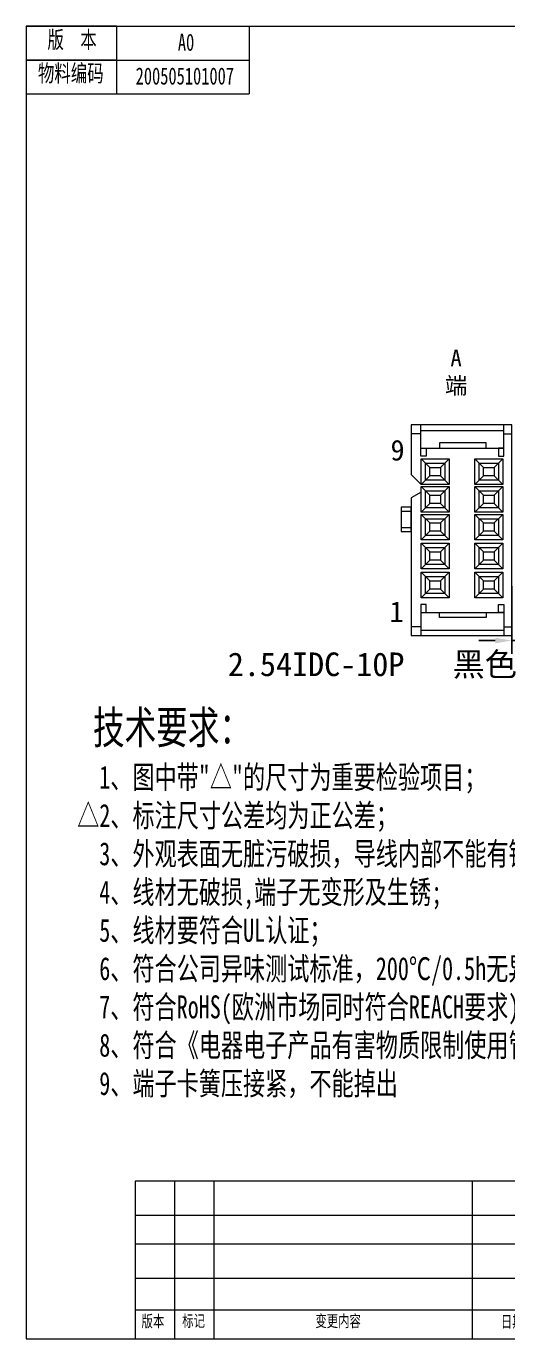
# Model space of a CAD drawing. Header units: millimetres. Extents: x -293 to 5666, y -3485 to 352.
# Drawn here: x 103.1 to 176.6, y -912 to -712 of the extents above; entities that cross this region are included whole.
import ezdxf

# ---------------------------------------------------------------- set-up
doc = ezdxf.new("R2010")
doc.units = ezdxf.units.MM
doc.header["$PDSIZE"] = -1
doc.layers.get('0').update_dxf_attribs({"lineweight": 18})
doc.styles.add('SLDTEXTSTYLE0', font='')
doc.styles.add('SLDTEXTSTYLE1', font='')
doc.styles.add('SLDTEXTSTYLE26', font='txt.shx', dxfattribs={"width": 0.6, "bigfont": 'bigfont.shx'})
doc.styles.get("Standard").update_dxf_attribs({"font": ''})
doc.styles.get('SLDTEXTSTYLE0').set_extended_font_data('汉仪长仿宋体')
doc.styles.get('SLDTEXTSTYLE1').set_extended_font_data('汉仪长仿宋体')
doc.styles.get('Standard').set_extended_font_data('FangSong')
doc.dimstyles.new('ISO-25', dxfattribs={"dimtxt": 2.5, "dimasz": 2.5, "dimexe": 1.25, "dimexo": 0.625, "dimtad": 1, "dimtxsty": 'Standard', "dimcen": 2.5, "dimdle": 5, "dimadec": 0, "dimazin": 0, "dimtfac": 1, "dimtmove": 0, "dimatfit": 3, "dimfxl": 1, "dimarcsym": 0})

# ---------------------------------------------------------------- blocks, each defined once
blk = doc.blocks.new('*D1122')
at = {"color": 0, "lineweight": -2, "transparency": 16777216}
for p, q in [((177.2, -797.31), (177.2, -807.59)), ((183.71, -797.31), (183.71, -807.59)), ((174.7, -805.59), (172.2, -805.59)), ((177.2, -805.59), (183.71, -805.59)), ((188.71, -805.59), (186.21, -805.59)), ((204.99, -805.59), (188.71, -805.59))]:
    blk.add_line(p, q, dxfattribs=at)
at = {"color": 0, "transparency": 16777216}
for points in [[(174.7, -806.01), (174.7, -805.17), (177.2, -805.59)], [(186.21, -805.17), (186.21, -806.01), (183.71, -805.59)]]:
    blk.add_solid(points, dxfattribs=at)
at = {"layer": 'Defpoints', "color": 0, "transparency": 16777216}
for p in [(177.2, -797.31), (183.71, -797.31), (183.71, -805.59)]:
    blk.add_point(p, dxfattribs=at)
at = {"color": 0, "transparency": 16777216, "insert": (197.61, -802.3), "char_height": 3.5, "attachment_point": 5}
blk.add_mtext('\\A1;10+2mm', dxfattribs=at)

msp = doc.modelspace()

# ---------------------------------------------------------------- linework, layer by layer
at = {"lineweight": 13}
for p, q in [((116.8905, -711.9805), (103.1405, -711.9805)), ((116.8905, -711.9805), (116.8905, -717.1544)), ((116.8905, -717.1544), (103.1405, -717.1544))]:
    msp.add_line(p, q, dxfattribs=at)
at = {"color": 7, "lineweight": 13}
for p, q in [((103.1405, -711.9805), (380.1405, -711.9805)), ((103.1405, -711.9805), (103.1405, -911.9805)), ((116.8905, -711.9805), (116.8905, -722.2997)), ((137.1336, -711.9805), (137.1336, -722.2997)), ((103.1405, -717.1544), (137.1336, -717.1544)), ((103.1405, -722.2997), (137.1336, -722.2997)), ((119.7412, -887.9805), (119.7412, -911.9805)), ((245.1405, -887.9805), (119.7412, -887.9805)), ((125.7412, -887.9805), (125.7412, -911.9805)), ((131.7412, -887.9805), (131.7412, -911.9805)), ((171.1547, -887.9805), (171.1547, -911.9805)), ((245.1405, -893.2017), (119.7412, -893.2017)), ((183.1405, -897.5805), (119.7412, -897.5805)), ((183.1405, -907.6017), (119.7412, -907.6017)), ((103.1405, -911.9805), (380.1405, -911.9805)), ((119.7412, -911.9805), (183.1405, -911.9805))]:
    msp.add_line(p, q, dxfattribs=at)
at = {"lineweight": 15}
for p, q in [((163.3777, -777.9147), (164.6913, -779.2282)), ((166.329, -779.2282), (167.6425, -777.9147)), ((167.6425, -777.9147), (167.6425, -781.8075)), ((171.5677, -777.9147), (172.8813, -779.2282)), ((174.519, -779.2282), (175.8325, -777.9147)), ((175.8325, -777.9147), (175.8325, -781.8075)), ((164.6913, -779.2282), (166.329, -779.2282)), ((172.8813, -779.2282), (174.519, -779.2282)), ((163.3777, -781.8075), (161.8737, -780.3035)), ((163.3777, -781.8075), (164.6913, -780.494)), ((166.329, -780.494), (167.6425, -781.8075)), ((171.5677, -781.8075), (172.8813, -780.494)), ((174.519, -780.494), (175.8325, -781.8075)), ((163.3777, -782.9557), (161.8737, -783.8252)), ((163.3777, -782.112), (164.6913, -783.4256)), ((164.6913, -783.4256), (166.329, -783.4256)), ((166.329, -783.4256), (167.6425, -782.112)), ((167.6425, -782.112), (167.6425, -786.0049)), ((171.5677, -782.112), (172.8813, -783.4256)), ((172.8813, -783.4256), (174.519, -783.4256)), ((174.519, -783.4256), (175.8325, -782.112)), ((175.8325, -782.112), (175.8325, -786.0049)), ((160.328, -785.8892), (161.8737, -785.8892)), ((163.3777, -786.0049), (164.6913, -784.6913)), ((166.329, -784.6913), (167.6425, -786.0049)), ((171.5677, -786.0049), (172.8813, -784.6913)), ((174.519, -784.6913), (175.8325, -786.0049)), ((163.3777, -786.3609), (164.6913, -787.6745)), ((163.3777, -786.3609), (164.6913, -787.6745)), ((164.6913, -787.6745), (166.329, -787.6745)), ((164.6913, -787.6745), (166.329, -787.6745)), ((166.329, -787.6745), (167.6425, -786.3609)), ((166.329, -787.6745), (167.6425, -786.3609)), ((167.6425, -786.3609), (167.6425, -790.2538)), ((167.6425, -786.3609), (167.6425, -790.2538)), ((171.5677, -786.3609), (172.8813, -787.6745)), ((171.5677, -786.3609), (172.8813, -787.6745)), ((172.8813, -787.6745), (174.519, -787.6745)), ((172.8813, -787.6745), (174.519, -787.6745)), ((174.519, -787.6745), (175.8325, -786.3609)), ((174.519, -787.6745), (175.8325, -786.3609)), ((175.8325, -786.3609), (175.8325, -790.2538)), ((175.8325, -786.3609), (175.8325, -790.2538)), ((160.328, -788.3514), (161.8737, -788.3514)), ((163.3777, -790.2538), (164.6913, -788.9402)), ((163.3777, -790.2538), (164.6913, -788.9402)), ((166.329, -788.9402), (167.6425, -790.2538)), ((166.329, -788.9402), (167.6425, -790.2538)), ((171.5677, -790.2538), (172.8813, -788.9402)), ((171.5677, -790.2538), (172.8813, -788.9402)), ((174.519, -788.9402), (175.8325, -790.2538)), ((174.519, -788.9402), (175.8325, -790.2538)), ((163.3777, -790.7537), (164.6913, -792.0673)), ((163.3777, -790.7537), (164.6913, -792.0673)), ((163.3777, -790.7537), (164.6913, -792.0673)), ((166.329, -792.0673), (167.6425, -790.7537)), ((166.329, -792.0673), (167.6425, -790.7537)), ((166.329, -792.0673), (167.6425, -790.7537)), ((167.6425, -790.7537), (167.6425, -794.6466)), ((167.6425, -790.7537), (167.6425, -794.6466)), ((167.6425, -790.7537), (167.6425, -794.6466)), ((171.5677, -790.7537), (172.8813, -792.0673)), ((171.5677, -790.7537), (172.8813, -792.0673)), ((171.5677, -790.7537), (172.8813, -792.0673)), ((174.519, -792.0673), (175.8325, -790.7537)), ((174.519, -792.0673), (175.8325, -790.7537)), ((174.519, -792.0673), (175.8325, -790.7537)), ((175.8325, -790.7537), (175.8325, -794.6466)), ((175.8325, -790.7537), (175.8325, -794.6466)), ((175.8325, -790.7537), (175.8325, -794.6466)), ((163.3777, -794.6466), (164.6913, -793.333)), ((163.3777, -794.6466), (164.6913, -793.333)), ((163.3777, -794.6466), (164.6913, -793.333)), ((164.6913, -792.0673), (166.329, -792.0673)), ((164.6913, -792.0673), (166.329, -792.0673)), ((164.6913, -792.0673), (166.329, -792.0673)), ((166.329, -793.333), (167.6425, -794.6466)), ((166.329, -793.333), (167.6425, -794.6466)), ((166.329, -793.333), (167.6425, -794.6466)), ((171.5677, -794.6466), (172.8813, -793.333)), ((171.5677, -794.6466), (172.8813, -793.333)), ((171.5677, -794.6466), (172.8813, -793.333)), ((172.8813, -792.0673), (174.519, -792.0673)), ((172.8813, -792.0673), (174.519, -792.0673)), ((172.8813, -792.0673), (174.519, -792.0673)), ((174.519, -793.333), (175.8325, -794.6466)), ((174.519, -793.333), (175.8325, -794.6466)), ((174.519, -793.333), (175.8325, -794.6466)), ((163.3777, -795.1868), (164.6913, -796.5003)), ((166.329, -796.5003), (167.6425, -795.1868)), ((167.6425, -795.1868), (167.6425, -799.0796)), ((171.5677, -795.1868), (172.8813, -796.5003)), ((174.519, -796.5003), (175.8325, -795.1868)), ((175.8325, -795.1868), (175.8325, -799.0796)), ((163.3777, -799.0796), (164.6913, -797.7661)), ((164.6913, -796.5003), (166.329, -796.5003)), ((166.329, -797.7661), (167.6425, -799.0796)), ((171.5677, -799.0796), (172.8813, -797.7661)), ((172.8813, -796.5003), (174.519, -796.5003)), ((174.519, -797.7661), (175.8325, -799.0796))]:
    msp.add_line(p, q, dxfattribs=at)
at = {"color": 7, "linetype": 'Continuous', "lineweight": 13}
msp.add_line((183.1405, -902.8017), (119.7412, -902.8017), dxfattribs=at)
at = {"lineweight": 15}
for points in [[(161.8737, -804.8432), (177.2259, -804.8432), (177.2259, -772.7208), (161.8737, -772.7208), (161.8737, -780.3035)], [(163.3449, -776.2687), (163.3449, -772.7208)], [(163.3449, -773.5712), (175.9908, -773.5712)], [(164.1422, -776.2687), (175.9908, -776.2687), (175.9908, -772.7208)], [(163.3449, -774.0693), (161.8737, -774.0693)], [(175.9908, -774.0693), (177.2259, -774.0693)], [(161.8737, -783.8252), (161.8737, -804.8432)], [(163.3449, -801.2953), (163.3449, -804.8432)], [(164.1422, -801.2953), (175.9908, -801.2953), (175.9908, -804.8432)], [(163.3449, -803.4947), (161.8737, -803.4947)], [(163.3449, -803.9928), (175.9908, -803.9928)], [(175.9908, -803.4947), (177.2259, -803.4947)]]:
    msp.add_lwpolyline(points, dxfattribs=at)
for points in [[(166.1786, -776.2687), (173.2879, -776.2687), (173.2879, -775.4743), (166.1786, -775.4743)], [(163.3449, -776.2687), (164.1422, -776.2687), (164.1422, -777.489), (163.3449, -777.489)], [(163.3777, -777.9147), (167.6425, -777.9147), (167.6425, -781.8075), (163.3777, -781.8075)], [(171.5677, -777.9147), (175.8325, -777.9147), (175.8325, -781.8075), (171.5677, -781.8075)], [(175.9908, -776.2687), (175.1936, -776.2687), (175.1936, -777.489), (175.9908, -777.489)], [(164.0345, -778.5714), (166.9858, -778.5714), (166.9858, -781.1507), (164.0345, -781.1507)], [(164.6913, -779.2282), (166.329, -779.2282), (166.329, -780.494), (164.6913, -780.494)], [(172.2245, -778.5714), (175.1758, -778.5714), (175.1758, -781.1507), (172.2245, -781.1507)], [(172.8813, -779.2282), (174.519, -779.2282), (174.519, -780.494), (172.8813, -780.494)], [(163.3777, -782.112), (167.6425, -782.112), (167.6425, -786.0049), (163.3777, -786.0049)], [(164.0345, -782.7688), (166.9858, -782.7688), (166.9858, -785.3481), (164.0345, -785.3481)], [(164.6913, -783.4256), (166.329, -783.4256), (166.329, -784.6913), (164.6913, -784.6913)], [(171.5677, -782.112), (175.8325, -782.112), (175.8325, -786.0049), (171.5677, -786.0049)], [(172.2245, -782.7688), (175.1758, -782.7688), (175.1758, -785.3481), (172.2245, -785.3481)], [(172.8813, -783.4256), (174.519, -783.4256), (174.519, -784.6913), (172.8813, -784.6913)], [(161.8737, -785.2588), (160.328, -785.2588), (160.328, -788.964), (161.8737, -788.964)], [(163.3777, -786.3609), (167.6425, -786.3609), (167.6425, -790.2538), (163.3777, -790.2538)], [(163.3777, -786.3609), (167.6425, -786.3609), (167.6425, -790.2538), (163.3777, -790.2538)], [(164.0345, -787.0177), (166.9858, -787.0177), (166.9858, -789.597), (164.0345, -789.597)], [(164.0345, -787.0177), (166.9858, -787.0177), (166.9858, -789.597), (164.0345, -789.597)], [(164.6913, -787.6745), (166.329, -787.6745), (166.329, -788.9402), (164.6913, -788.9402)], [(164.6913, -787.6745), (166.329, -787.6745), (166.329, -788.9402), (164.6913, -788.9402)], [(171.5677, -786.3609), (175.8325, -786.3609), (175.8325, -790.2538), (171.5677, -790.2538)], [(171.5677, -786.3609), (175.8325, -786.3609), (175.8325, -790.2538), (171.5677, -790.2538)], [(172.2245, -787.0177), (175.1758, -787.0177), (175.1758, -789.597), (172.2245, -789.597)], [(172.2245, -787.0177), (175.1758, -787.0177), (175.1758, -789.597), (172.2245, -789.597)], [(172.8813, -787.6745), (174.519, -787.6745), (174.519, -788.9402), (172.8813, -788.9402)], [(172.8813, -787.6745), (174.519, -787.6745), (174.519, -788.9402), (172.8813, -788.9402)], [(163.3777, -790.7537), (167.6425, -790.7537), (167.6425, -794.6466), (163.3777, -794.6466)], [(163.3777, -790.7537), (167.6425, -790.7537), (167.6425, -794.6466), (163.3777, -794.6466)], [(163.3777, -790.7537), (167.6425, -790.7537), (167.6425, -794.6466), (163.3777, -794.6466)], [(164.0345, -791.4105), (166.9858, -791.4105), (166.9858, -793.9898), (164.0345, -793.9898)], [(164.0345, -791.4105), (166.9858, -791.4105), (166.9858, -793.9898), (164.0345, -793.9898)], [(164.0345, -791.4105), (166.9858, -791.4105), (166.9858, -793.9898), (164.0345, -793.9898)], [(171.5677, -790.7537), (175.8325, -790.7537), (175.8325, -794.6466), (171.5677, -794.6466)], [(171.5677, -790.7537), (175.8325, -790.7537), (175.8325, -794.6466), (171.5677, -794.6466)], [(171.5677, -790.7537), (175.8325, -790.7537), (175.8325, -794.6466), (171.5677, -794.6466)], [(172.2245, -791.4105), (175.1758, -791.4105), (175.1758, -793.9898), (172.2245, -793.9898)], [(172.2245, -791.4105), (175.1758, -791.4105), (175.1758, -793.9898), (172.2245, -793.9898)], [(172.2245, -791.4105), (175.1758, -791.4105), (175.1758, -793.9898), (172.2245, -793.9898)], [(164.6913, -792.0673), (166.329, -792.0673), (166.329, -793.333), (164.6913, -793.333)], [(164.6913, -792.0673), (166.329, -792.0673), (166.329, -793.333), (164.6913, -793.333)], [(164.6913, -792.0673), (166.329, -792.0673), (166.329, -793.333), (164.6913, -793.333)], [(172.8813, -792.0673), (174.519, -792.0673), (174.519, -793.333), (172.8813, -793.333)], [(172.8813, -792.0673), (174.519, -792.0673), (174.519, -793.333), (172.8813, -793.333)], [(172.8813, -792.0673), (174.519, -792.0673), (174.519, -793.333), (172.8813, -793.333)], [(163.3777, -795.1868), (167.6425, -795.1868), (167.6425, -799.0796), (163.3777, -799.0796)], [(164.0345, -795.8436), (166.9858, -795.8436), (166.9858, -798.4229), (164.0345, -798.4229)], [(171.5677, -795.1868), (175.8325, -795.1868), (175.8325, -799.0796), (171.5677, -799.0796)], [(172.2245, -795.8436), (175.1758, -795.8436), (175.1758, -798.4229), (172.2245, -798.4229)], [(164.6913, -796.5003), (166.329, -796.5003), (166.329, -797.7661), (164.6913, -797.7661)], [(172.8813, -796.5003), (174.519, -796.5003), (174.519, -797.7661), (172.8813, -797.7661)], [(163.3449, -801.2953), (164.1422, -801.2953), (164.1422, -800.075), (163.3449, -800.075)], [(166.1786, -801.2953), (173.2879, -801.2953), (173.2879, -802.0897), (166.1786, -802.0897)], [(175.9908, -801.2953), (175.1936, -801.2953), (175.1936, -800.075), (175.9908, -800.075)]]:
    msp.add_lwpolyline(points, close=True, dxfattribs=at)

# ---------------------------------------------------------------- texts
for s, insert, char_height, attachment_point, style in [('{\\fFangSong|b0|i0|c134|p49;\\W0.707;版  本}', (106.3793, -712.7224), 2.6, 1, 'SLDTEXTSTYLE26'), ('{\\fFangSong|b0|i0|c134|p49;\\W0.707;A0}', (127.5216, -713.1178), 2.6, 2, 'SLDTEXTSTYLE1'), ('{\\fFangSong|b0|i0|c134|p49;\\W0.707;物料编码}', (104.9285, -717.8327), 2.6, 1, 'SLDTEXTSTYLE0'), ('{\\fFangSong|b0|i0|c134|p49;\\W0.707;200505101007}', (127.3359, -718.2602), 2.6, 2, 'SLDTEXTSTYLE1'), ('{\\fFangSong|b0|i0|c134|p49;\\W0.707;版本}', (120.7278, -908.404), 1.8, 1, 'SLDTEXTSTYLE0'), ('{\\fFangSong|b0|i0|c134|p49;\\W0.707;标记}', (126.9376, -908.3545), 1.8, 1, 'SLDTEXTSTYLE0'), ('{\\fFangSong|b0|i0|c134|p49;\\W0.707;变更内容}', (147.25, -908.3758), 1.8, 1, 'SLDTEXTSTYLE0'), ('{\\fFangSong|b0|i0|c134|p49;\\W0.707;日期}', (175.5559, -908.4664), 1.8, 1, 'SLDTEXTSTYLE0')]:
    msp.add_mtext(s, dxfattribs=dict(insert=insert, char_height=char_height, attachment_point=attachment_point, style=style))
at = {"lineweight": 35, "insert": (240.3051, -728.7229), "char_height": 10, "width": 183.457219, "attachment_point": 5, "bg_fill": 2}
msp.add_mtext('{\\C1;屏幕线1}', dxfattribs=at)
at = {"lineweight": 15}
for s, width, gutter_width, insert, char_height, attachment_point in [('A端', 4.263651, 7, (168.7134, -764.7613), 2.52, 5), ('9', 0.928694, 0.7, (158.7149, -775.0045), 3.15, 1), ('1', 0.928694, 0.7, (158.56, -799.6081), 3.15, 1)]:
    msp.add_mtext_dynamic_manual_height_columns(s, width=width, gutter_width=gutter_width, heights=[0], dxfattribs=dict(at, insert=insert, char_height=char_height, attachment_point=attachment_point))
at = {"lineweight": 15, "insert": (133.8913, -807.4072), "char_height": 3.6, "width": 82.497598, "attachment_point": 1}
msp.add_mtext('2.54IDC-10P   {\\fSimSun|b0|i0|c255|p46;黑色}', dxfattribs=at)
at = {"lineweight": 13, "insert": (110.9164, -816.3202), "char_height": 5, "width": 145.804102, "attachment_point": 1}
msp.add_mtext('{\\W0.707;\\C0; 技术要求：\\P\\H0.7x;  1、图中带"△"的尺寸为重要检验项目；\\P△2、标注尺寸公差均为正公差；\\P  3、外观表面无脏污破损，导线内部不能有铜丝折断现象；\\P  4、线材无破损,端子无变形及生锈;\\P  5、线材要符合UL认证；\\P  6、符合公司异味测试标准，200℃/0.5h无异味；\\P  7、符合RoHS(欧洲市场同时符合REACH要求);\\P  8、符合《电器电子产品有害物质限制使用管理办法》；\\P  9\\fFangSong|b0|i0|c134|p49;、端子卡簧压接紧，不能掉出}', dxfattribs=at)

# ---------------------------------------------------------------- dimensions: what is measured, and where the dimension line sits
at = {"color": 0}
dim = msp.add_linear_dim(base=(183.7072, -805.5906), p1=(177.1991, -797.3067), p2=(183.7072, -797.3067), text='10+2mm', dimstyle='ISO-25', override={"dimtxt": 3.5, "dimexe": 2, "dimexo": 0, "dimgap": 1.524, "dimtih": 1, "dimtoh": 1, "dimzin": 0, "dimtxsty": 'Standard', "dimadec": 2, "dimtolj": 1}, dxfattribs=at)
dim.commit()
dim.dimension.update_dxf_attribs({"geometry": '*D1122', "text_midpoint": (197.6112, -805.5906), "dimtype": 160})

doc.saveas('drawing.dxf')
